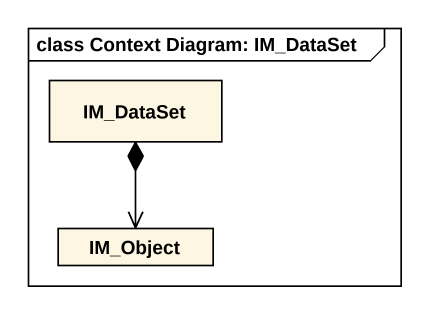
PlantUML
@startuml
mainframe class Context Diagram: IM_DataSet
hide circle
hide empty members
class IM_DataSet
class IM_Object
IM_DataSet *--> IM_Object
@enduml
